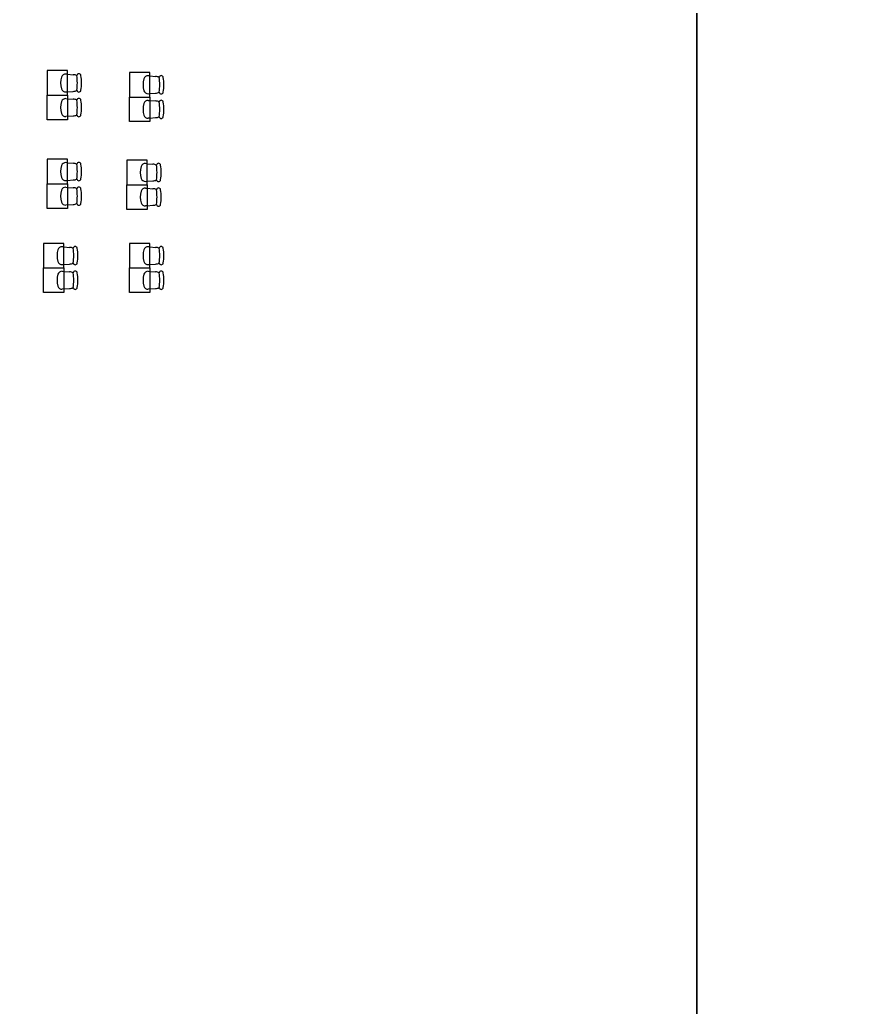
# Model space of a CAD drawing. Header units: metres. Extents: x -353 to 1688, y -477 to 135.
# Drawn here: x 82.55 to 102.77, y -281.84 to -257.75 of the extents above; entities that cross this region are included whole.
import ezdxf

# ---------------------------------------------------------------- set-up
doc = ezdxf.new("R2010")
doc.units = ezdxf.units.M
doc.header["$MEASUREMENT"] = 0
doc.layers.add('ID-LOOSE2', color=8, linetype='Continuous')

msp = doc.modelspace()

# ---------------------------------------------------------------- linework, layer by layer
at = {"layer": 'Defpoints'}
for points in [[(99.05282, -305.92207), (24.80282, -305.92207), (24.80282, -200.92207), (99.05282, -200.92207)], [(173.30282, -305.92207), (99.05282, -305.92207), (99.05282, -200.92207), (173.30282, -200.92207)]]:
    msp.add_lwpolyline(points, close=True, dxfattribs=at)
at = {"layer": 'ID-LOOSE2', "linetype": 'Continuous'}
for p, q in [((83.21858, -258.99386), (83.21858, -259.59386)), ((83.71858, -258.99386), (83.21858, -258.99386)), ((83.71858, -259.08016), (83.67579, -259.07637)), ((83.71858, -259.59386), (83.71858, -258.99386)), ((83.71858, -259.08016), (83.85365, -259.09212)), ((85.22687, -259.03796), (85.22687, -259.63796)), ((85.72687, -259.03796), (85.22687, -259.03796)), ((85.72687, -259.12426), (85.68408, -259.12047)), ((85.72687, -259.63796), (85.72687, -259.03796)), ((85.72687, -259.12426), (85.86194, -259.13622)), ((83.21858, -260.19386), (83.21858, -259.59386)), ((83.21858, -259.59386), (83.71858, -259.59386)), ((83.21858, -259.59386), (83.71858, -259.59386)), ((83.67579, -259.51136), (83.71858, -259.50826)), ((83.71858, -259.50826), (83.85365, -259.49847)), ((83.71858, -259.59386), (83.71858, -260.19386)), ((85.68408, -259.55546), (85.72687, -259.55236)), ((85.72687, -259.55236), (85.86194, -259.54257)), ((83.67579, -259.67637), (83.71858, -259.67947)), ((83.71858, -259.67947), (83.85365, -259.68926)), ((85.22687, -260.23796), (85.22687, -259.63796)), ((85.22687, -259.63796), (85.72687, -259.63796)), ((85.22687, -259.63796), (85.72687, -259.63796)), ((85.68408, -259.72047), (85.72687, -259.72357)), ((85.72687, -259.63796), (85.72687, -260.23796)), ((85.72687, -259.72357), (85.86194, -259.73336)), ((83.71858, -260.10757), (83.67579, -260.11136)), ((83.71858, -260.10757), (83.85365, -260.09561)), ((83.71858, -260.19386), (83.21858, -260.19386)), ((85.72687, -260.23796), (85.22687, -260.23796)), ((85.72687, -260.15167), (85.68408, -260.15546)), ((85.72687, -260.15167), (85.86194, -260.13971)), ((83.21858, -261.15487), (83.21858, -261.75487)), ((83.71858, -261.15487), (83.21858, -261.15487)), ((83.71858, -261.24116), (83.67579, -261.23737)), ((83.71858, -261.75487), (83.71858, -261.15487)), ((83.71858, -261.24116), (83.85365, -261.25312)), ((85.16066, -261.17692), (85.16066, -261.77692)), ((85.66066, -261.17692), (85.16066, -261.17692)), ((85.66066, -261.26321), (85.61787, -261.25942)), ((85.66066, -261.77692), (85.66066, -261.17692)), ((85.66066, -261.26321), (85.79573, -261.27517)), ((83.21858, -262.35487), (83.21858, -261.75487)), ((83.21858, -261.75487), (83.71858, -261.75487)), ((83.21858, -261.75487), (83.71858, -261.75487)), ((83.67579, -261.67236), (83.71858, -261.66926)), ((83.71858, -261.66926), (83.85365, -261.65947)), ((83.71858, -261.75487), (83.71858, -262.35487)), ((85.16066, -262.37692), (85.16066, -261.77692)), ((85.16066, -261.77692), (85.66066, -261.77692)), ((85.16066, -261.77692), (85.66066, -261.77692)), ((85.61787, -261.69441), (85.66066, -261.69131)), ((85.66066, -261.69131), (85.79573, -261.68152)), ((85.66066, -261.77692), (85.66066, -262.37692)), ((83.67579, -261.83737), (83.71858, -261.84047)), ((83.71858, -261.84047), (83.85365, -261.85026)), ((85.61787, -261.85942), (85.66066, -261.86252)), ((85.66066, -261.86252), (85.79573, -261.87231)), ((83.71858, -262.26857), (83.67579, -262.27236)), ((83.71858, -262.26857), (83.85365, -262.25661)), ((85.66066, -262.29062), (85.79573, -262.27866)), ((83.71858, -262.35487), (83.21858, -262.35487)), ((85.66066, -262.37692), (85.16066, -262.37692)), ((85.66066, -262.29062), (85.61787, -262.29441)), ((83.1303, -263.20561), (83.1303, -263.80561)), ((83.6303, -263.20561), (83.1303, -263.20561)), ((83.6303, -263.80561), (83.6303, -263.20561)), ((85.22687, -263.20561), (85.22687, -263.80561)), ((85.72687, -263.20561), (85.22687, -263.20561)), ((85.72687, -263.80561), (85.72687, -263.20561)), ((83.6303, -263.29191), (83.58751, -263.28812)), ((83.6303, -263.29191), (83.76537, -263.30387)), ((85.72687, -263.29191), (85.68408, -263.28812)), ((85.72687, -263.29191), (85.86194, -263.30387)), ((83.58751, -263.72311), (83.6303, -263.72001)), ((83.6303, -263.72001), (83.76537, -263.71022)), ((85.68408, -263.72311), (85.72687, -263.72001)), ((85.72687, -263.72001), (85.86194, -263.71022)), ((83.1303, -264.40561), (83.1303, -263.80561)), ((83.1303, -263.80561), (83.6303, -263.80561)), ((83.1303, -263.80561), (83.6303, -263.80561)), ((83.58751, -263.88812), (83.6303, -263.89122)), ((83.6303, -263.80561), (83.6303, -264.40561)), ((83.6303, -263.89122), (83.76537, -263.90101)), ((85.22687, -264.40561), (85.22687, -263.80561)), ((85.22687, -263.80561), (85.72687, -263.80561)), ((85.22687, -263.80561), (85.72687, -263.80561)), ((85.68408, -263.88812), (85.72687, -263.89122)), ((85.72687, -263.80561), (85.72687, -264.40561)), ((85.72687, -263.89122), (85.86194, -263.90101)), ((83.6303, -264.40561), (83.1303, -264.40561)), ((83.6303, -264.31932), (83.58751, -264.32311)), ((83.6303, -264.31932), (83.76537, -264.30736)), ((85.72687, -264.40561), (85.22687, -264.40561)), ((85.72687, -264.31932), (85.68408, -264.32311)), ((85.72687, -264.31932), (85.86194, -264.30736))]:
    msp.add_line(p, q, dxfattribs=at)
for centre, radius, start, end in [((84.06958, -259.29386), 0.5207, 163.891335, 196.108665), ((83.66693, -259.17758), 0.1016, 85, 163.89134), ((83.85365, -259.29529), 0.20318, 63.787788, 90), ((83.99338, -259.12206), 0.0508, 8.455473, 171.544527), ((82.73718, -259.29386), 1.2192, 351.544527, 8.455473), ((82.83768, -259.29386), 1.2192, 351.544527, 8.455473), ((85.67523, -259.22168), 0.1016, 85, 163.89134), ((85.86194, -259.33939), 0.20318, 63.787788, 90), ((86.00167, -259.16616), 0.0508, 8.455473, 171.544527), ((86.07787, -259.33796), 0.5207, 163.891335, 196.108665), ((84.74547, -259.33796), 1.2192, 351.544527, 8.455473), ((84.84597, -259.33796), 1.2192, 351.544527, 8.455473), ((83.66693, -259.41015), 0.1016, 196.10866, 275), ((83.85365, -259.29529), 0.20318, 270, 296.38199), ((83.99338, -259.46567), 0.0508, 188.455473, 351.544527), ((85.67523, -259.45425), 0.1016, 196.10866, 275), ((85.86194, -259.33939), 0.20318, 270, 296.38199), ((86.00167, -259.50977), 0.0508, 188.455473, 351.544527), ((84.06958, -259.89386), 0.5207, 163.891335, 196.108665), ((83.66693, -259.77758), 0.1016, 85, 163.89134), ((83.85365, -259.89243), 0.20318, 63.61801, 90), ((83.99338, -259.72206), 0.0508, 8.455473, 171.544527), ((82.73718, -259.89386), 1.2192, 351.544527, 8.455473), ((82.83768, -259.89386), 1.2192, 351.544527, 8.455473), ((86.07787, -259.93796), 0.5207, 163.891335, 196.108665), ((85.67523, -259.82168), 0.1016, 85, 163.89134), ((85.86194, -259.93653), 0.20318, 63.61801, 90), ((86.00167, -259.76616), 0.0508, 8.455473, 171.544527), ((84.74547, -259.93796), 1.2192, 351.544527, 8.455473), ((84.84597, -259.93796), 1.2192, 351.544527, 8.455473), ((83.66693, -260.01015), 0.1016, 196.10866, 275), ((83.85365, -259.89243), 0.20318, 270, 296.212212), ((83.99338, -260.06567), 0.0508, 188.455473, 351.544527), ((85.67523, -260.05425), 0.1016, 196.10866, 275), ((85.86194, -259.93653), 0.20318, 270, 296.212212), ((86.00167, -260.10977), 0.0508, 188.455473, 351.544527), ((84.06958, -261.45487), 0.5207, 163.891335, 196.108665), ((83.66693, -261.33858), 0.1016, 85, 163.89134), ((83.85365, -261.4563), 0.20318, 63.787788, 90), ((83.99338, -261.28306), 0.0508, 8.455473, 171.544527), ((82.73718, -261.45487), 1.2192, 351.544527, 8.455473), ((82.83768, -261.45487), 1.2192, 351.544527, 8.455473), ((85.60902, -261.36063), 0.1016, 85, 163.89134), ((85.79573, -261.47835), 0.20318, 63.787788, 90), ((85.93546, -261.30511), 0.0508, 8.455473, 171.544527), ((84.67926, -261.47692), 1.2192, 351.544527, 8.455473), ((84.77976, -261.47692), 1.2192, 351.544527, 8.455473), ((86.01166, -261.47692), 0.5207, 163.891335, 196.108665), ((83.66693, -261.57115), 0.1016, 196.10866, 275), ((83.85365, -261.4563), 0.20318, 270, 296.38199), ((83.99338, -261.62667), 0.0508, 188.455473, 351.544527), ((85.60902, -261.5932), 0.1016, 196.10866, 275), ((85.79573, -261.47835), 0.20318, 270, 296.38199), ((85.93546, -261.64872), 0.0508, 188.455473, 351.544527), ((84.06958, -262.05487), 0.5207, 163.891335, 196.108665), ((83.66693, -261.93858), 0.1016, 85, 163.89134), ((83.85365, -262.05344), 0.20318, 63.61801, 90), ((83.99338, -261.88306), 0.0508, 8.455473, 171.544527), ((82.73718, -262.05487), 1.2192, 351.544527, 8.455473), ((82.83768, -262.05487), 1.2192, 351.544527, 8.455473), ((86.01166, -262.07692), 0.5207, 163.891335, 196.108665), ((85.60902, -261.96063), 0.1016, 85, 163.89134), ((85.79573, -262.07549), 0.20318, 63.61801, 90), ((85.93546, -261.90511), 0.0508, 8.455473, 171.544527), ((84.67926, -262.07692), 1.2192, 351.544527, 8.455473), ((84.77976, -262.07692), 1.2192, 351.544527, 8.455473), ((83.66693, -262.17115), 0.1016, 196.10866, 275), ((83.85365, -262.05344), 0.20318, 270, 296.212212), ((83.99338, -262.22667), 0.0508, 188.455473, 351.544527), ((85.60902, -262.1932), 0.1016, 196.10866, 275), ((85.79573, -262.07549), 0.20318, 270, 296.212212), ((85.93546, -262.24872), 0.0508, 188.455473, 351.544527), ((83.9813, -263.50561), 0.5207, 163.891335, 196.108665), ((83.57866, -263.38933), 0.1016, 85, 163.89134), ((83.76537, -263.50704), 0.20318, 63.787788, 90), ((83.9051, -263.33381), 0.0508, 8.455473, 171.544527), ((82.64891, -263.50561), 1.2192, 351.544527, 8.455473), ((82.7494, -263.50561), 1.2192, 351.544527, 8.455473), ((86.07787, -263.50561), 0.5207, 163.891335, 196.108665), ((85.67523, -263.38933), 0.1016, 85, 163.89134), ((85.86194, -263.50704), 0.20318, 63.787788, 90), ((86.00167, -263.33381), 0.0508, 8.455473, 171.544527), ((84.74547, -263.50561), 1.2192, 351.544527, 8.455473), ((84.84597, -263.50561), 1.2192, 351.544527, 8.455473), ((83.57866, -263.6219), 0.1016, 196.10866, 275), ((83.76537, -263.50704), 0.20318, 270, 296.38199), ((83.9051, -263.67742), 0.0508, 188.455473, 351.544527), ((85.67523, -263.6219), 0.1016, 196.10866, 275), ((85.86194, -263.50704), 0.20318, 270, 296.38199), ((86.00167, -263.67742), 0.0508, 188.455473, 351.544527), ((83.9813, -264.10561), 0.5207, 163.891335, 196.108665), ((83.57866, -263.98933), 0.1016, 85, 163.89134), ((83.76537, -264.10418), 0.20318, 63.61801, 90), ((83.9051, -263.93381), 0.0508, 8.455473, 171.544527), ((82.64891, -264.10561), 1.2192, 351.544527, 8.455473), ((82.7494, -264.10561), 1.2192, 351.544527, 8.455473), ((86.07787, -264.10561), 0.5207, 163.891335, 196.108665), ((85.67523, -263.98933), 0.1016, 85, 163.89134), ((85.86194, -264.10418), 0.20318, 63.61801, 90), ((86.00167, -263.93381), 0.0508, 8.455473, 171.544527), ((84.74547, -264.10561), 1.2192, 351.544527, 8.455473), ((84.84597, -264.10561), 1.2192, 351.544527, 8.455473), ((83.57866, -264.2219), 0.1016, 196.10866, 275), ((83.76537, -264.10418), 0.20318, 270, 296.212212), ((83.9051, -264.27742), 0.0508, 188.455473, 351.544527), ((85.67523, -264.2219), 0.1016, 196.10866, 275), ((85.86194, -264.10418), 0.20318, 270, 296.212212), ((86.00167, -264.27742), 0.0508, 188.455473, 351.544527)]:
    msp.add_arc(centre, radius, start, end, dxfattribs=at)

doc.saveas('drawing.dxf')
